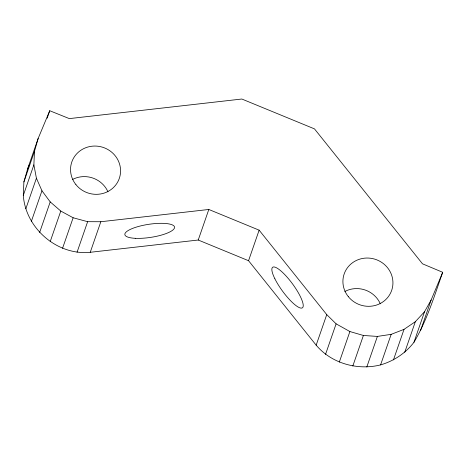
<?xml version="1.0" encoding="UTF-8"?>
<svg xmlns="http://www.w3.org/2000/svg" width="466" height="466" viewBox="0 0 466 466"><rect width="100%" height="100%" fill="white"/><g stroke="black" fill="none" stroke-linecap="round" stroke-linejoin="round"><path stroke-width="0.7" d="M23.3 195.405L23.894 181.926L27.587 168.995L38.165 138.443L49.734 110.727L69.323 118.609L241.848 99.025L314.48 128.884L422.505 263.82L442.7 272.295C434.335 296.056 426.908 320.532 413.948 342.294C405.542 353.234 393.805 361.051 380.582 364.901C357.626 370.645 331.547 363.509 316.169 345.172L248.553 260.715L198.236 240.025L90.253 252.287C57.26 255.712 25.63 228.323 23.3 195.405L33.878 164.853L34.472 151.374L38.165 138.443M23.894 181.926L34.472 151.374M47.148 118.195L49.734 110.727M25.834 208.762L36.412 178.21L33.878 164.853M31.373 221.327L41.952 190.775L36.412 178.21M39.633 232.458L50.212 201.906L41.952 190.775M50.2 241.604L60.784 211.051L50.212 201.906M62.549 248.314L73.133 217.762L60.784 211.051M77.065 252.234L87.643 221.682L100.831 221.734L208.815 209.473L259.137 230.163L326.748 314.62L336.108 323.841L349.89 331.547L363.398 335.473L377.39 336.423L391.166 334.349L404.028 329.357L415.34 321.691L424.526 311.742L431.132 300.011L442.7 272.295M90.253 252.287L100.831 221.734M198.236 240.025L208.815 209.473M248.553 260.715L259.137 230.163M316.169 345.172L326.748 314.62M325.53 354.393L336.108 323.841M339.312 362.099L349.89 331.547M352.82 366.026L363.398 335.473M366.812 366.975L377.39 336.423M380.582 364.901L391.166 334.349M393.45 359.909L404.028 329.357M404.756 352.244L415.34 321.691M413.948 342.294L424.526 311.742M420.553 330.563L431.132 300.011M27.587 168.995L29.515 164.376M73.133 217.762L87.643 221.682M344.857 291.477A25.135 24.022 19.1 0 1 380.326 303.809M72.492 179.497A25.135 24.022 19.1 0 1 107.961 191.823M135.222 238.312A25.135 6.606 -8.6 0 0 174.447 228.049A25.135 6.606 -8.6 0 0 139.41 226.22A25.135 6.606 -8.6 0 0 135.222 238.312M274.876 278.785A25.135 6.169 53.7 0 0 301.898 308.049A25.135 6.169 53.7 0 0 285.879 275.785A25.135 6.169 53.7 0 0 274.876 278.785M348.288 296.597A25.135 24.022 19.1 0 0 391.166 291.733A25.135 24.022 19.1 0 0 364.319 258.193A25.135 24.022 19.1 0 0 348.288 296.597M75.923 184.618A25.135 24.022 19.1 0 0 118.801 179.748A25.135 24.022 19.1 0 0 91.953 146.213A25.135 24.022 19.1 0 0 75.923 184.618"/></g></svg>
